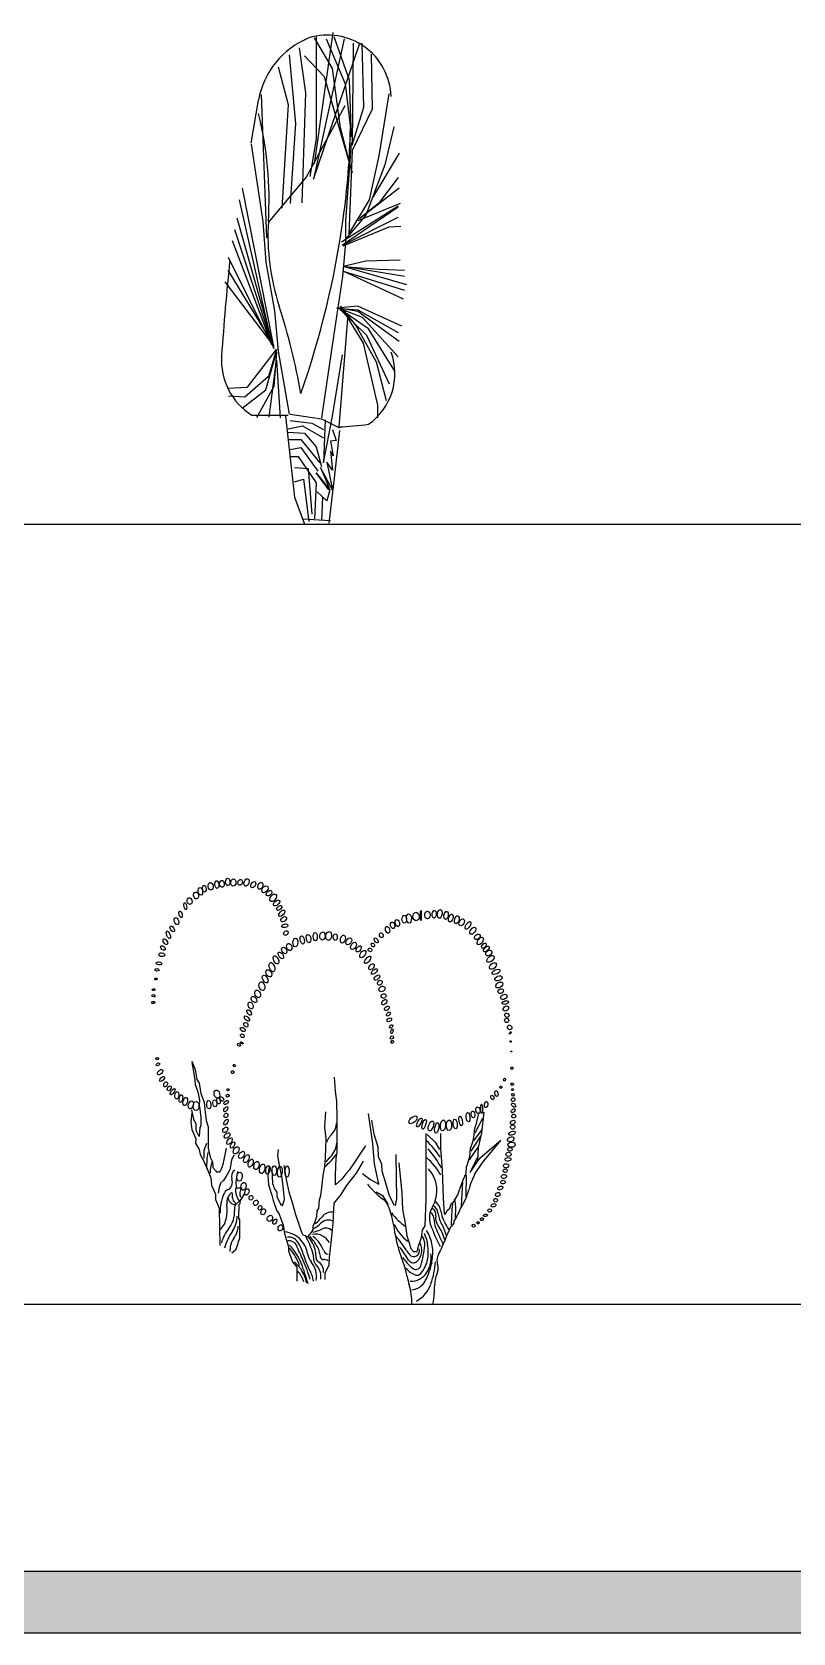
# Model space of a CAD drawing. Header units: millimetres. Extents: x 13268 to 164478, y 289082 to 363688.
# Drawn here: x 75428 to 91294, y 289082 to 322495 of the extents above; entities that cross this region are included whole.
import ezdxf

# ---------------------------------------------------------------- set-up
doc = ezdxf.new("R2010")
doc.units = ezdxf.units.MM
doc.layers.add('www.cad-blocks.net', color=7, linetype='Continuous')

# ---------------------------------------------------------------- blocks, each defined once
blk = doc.blocks.new('A$C2CF4151C')
for p, q in [((2323, 9210), (1742, 6544)), ((1759, 6835), (2118, 9330)), ((2101, 8646), (1759, 9227)), ((1793, 9244), (1793, 7313)), ((1981, 9210), (2340, 8356)), ((2426, 8424), (2135, 9244)), ((2494, 9125), (2477, 7194)), ((2699, 7911), (2665, 9125)), ((1280, 8903), (1400, 7604)), ((1468, 9039), (1588, 8185)), ((1571, 8885), (1947, 8492)), ((1742, 6544), (2614, 9108)), ((2836, 8920), (2853, 7877)), ((1075, 8680), (1263, 7963)), ((2255, 7518), (2101, 8646)), ((1947, 8492), (2477, 6664)), ((2340, 8356), (2460, 7348)), ((2460, 7348), (2426, 8424)), ((562, 7228), (699, 8048)), ((750, 8151), (853, 5434)), ((1263, 7963), (1143, 5998)), ((1588, 8185), (1519, 6100)), ((1605, 6579), (2340, 7946)), ((2477, 7194), (2699, 7911)), ((2990, 6989), (3178, 8168)), ((1400, 7604), (1297, 6083)), ((2853, 7877), (2477, 7091)), ((1793, 7313), (1673, 6596)), ((2477, 6664), (2255, 7518)), ((3263, 7536), (3092, 6818)), ((562, 7211), (784, 5741)), ((2357, 5758), (2460, 7245)), ((2477, 7091), (2409, 5502)), ((2802, 6151), (2990, 6989)), ((3366, 7040), (2870, 6203)), ((3092, 6818), (2733, 5861)), ((887, 5724), (1605, 6579)), ((3349, 6579), (2973, 6083)), ((955, 3435), (340, 6151)), ((391, 6374), (972, 3435)), ((2409, 5502), (2802, 6151)), ((3383, 6083), (2580, 5758)), ((3366, 6374), (2614, 5793)), ((2973, 6083), (2631, 5810)), ((288, 5810), (989, 3332)), ((3349, 6032), (2272, 5348)), ((3349, 6015), (2289, 5297)), ((2289, 5297), (3349, 5827)), ((2733, 5861), (2357, 5417)), ((989, 3332), (254, 5588)), ((784, 5741), (836, 4972)), ((2306, 5280), (3178, 5639)), ((2357, 5417), (2357, 5758)), ((3178, 5639), (3400, 5656)), ((203, 5383), (955, 3400)), ((2357, 5417), (2289, 4699)), ((955, 3400), (134, 5058)), ((836, 4972), (1006, 4050)), ((2733, 4990), (2306, 4887)), ((2306, 4887), (2990, 4836)), ((3469, 4699), (2323, 4887)), ((2323, 4887), (3503, 4545)), ((3383, 5007), (2733, 4990)), ((989, 3383), (66, 4597)), ((117, 4819), (989, 3383)), ((2289, 4699), (2101, 3435)), ((3451, 4272), (2306, 4802)), ((2306, 4802), (3469, 4443)), ((2990, 4836), (3469, 4819)), ((1006, 4050), (1075, 3281)), ((2580, 4135), (2186, 4101)), ((2186, 4101), (2580, 4067)), ((2580, 4033), (2220, 4101)), ((2220, 4101), (2665, 3930)), ((2391, 3981), (2220, 1845)), ((2785, 3708), (2238, 4084)), ((2238, 4084), (2750, 3588)), ((2545, 3776), (2255, 4135)), ((2255, 4135), (2682, 3435)), ((3417, 3759), (2580, 4135)), ((2580, 4067), (3349, 3640)), ((3366, 3469), (2580, 4033)), ((2939, 3076), (2545, 3776)), ((2665, 3930), (3349, 3178)), ((3281, 2905), (2785, 3708)), ((2101, 3435), (1896, 2016)), ((2682, 3435), (2956, 2256)), ((2750, 3588), (3178, 2666)), ((494, 2597), (1041, 3315)), ((836, 2546), (1041, 3264)), ((1041, 3315), (887, 2802)), ((904, 2033), (1041, 3110)), ((1041, 3264), (989, 2614)), ((1041, 3110), (1109, 2016)), ((1075, 3281), (1280, 2085)), ((2101, 2050), (2289, 3212)), ((3127, 2341), (2939, 3076)), ((887, 2802), (442, 2409)), ((117, 2580), (494, 2597)), ((391, 2204), (836, 2546)), ((989, 2614), (665, 2016)), ((442, 2409), (134, 2426)), ((2956, 2256), (2956, 2016)), ((1264, 2064), (579, 2064)), ((1212, 2050), (1383, 513)), ((1263, 1811), (1537, 1863)), ((1297, 2085), (1896, 1999)), ((1297, 1965), (1708, 1914)), ((1537, 1863), (1930, 1640)), ((1708, 1914), (1930, 1794)), ((1896, 1999), (2238, 1828)), ((1930, 1162), (2101, 2050)), ((1964, 1982), (1930, 1162)), ((1263, 1743), (1571, 1726)), ((1280, 1606), (1502, 1606)), ((1502, 1606), (1861, 1162)), ((1571, 1726), (1793, 1470)), ((2169, 1589), (2067, 1572)), ((2067, 1572), (2118, 1299)), ((2101, 1794), (2169, 1589)), ((2238, 1777), (2135, 871)), ((1297, 1418), (1502, 1452)), ((1314, 1282), (1451, 1282)), ((1451, 1282), (1793, 786)), ((1502, 1452), (1827, 1008)), ((1793, 1470), (1896, 1094)), ((2118, 1299), (2067, 1384)), ((2067, 1384), (2101, 1025)), ((1383, 1077), (1639, 1059)), ((1639, 1059), (1708, 188)), ((2032, 649), (1793, 974)), ((1793, 974), (2049, 649)), ((2101, 649), (1878, 1077)), ((1878, 1077), (2032, 701)), ((2101, 1025), (1998, 1179)), ((1998, 1179), (2101, 649)), ((1383, 803), (1554, 854)), ((1554, 854), (1656, 51)), ((1793, 786), (1759, 103)), ((1998, 444), (1810, 615)), ((2049, 649), (1998, 444)), ((2135, 871), (2032, 17)), ((2032, 701), (2032, 649)), ((1383, 513), (1571, 0)), ((1913, 513), (1896, 68)), ((1537, 103), (2067, 68))]:
    blk.add_line(p, q)
for centre, radius, start, end in [((2260, 7758), 1588, 112.3582, 169.4823), ((2011, 8079), 1202, 1.7991, 107.1588), ((-5827, 6159), 6727, 356.4368, 14.0445), ((-11934, 7790), 14379, 352.0171, 358.9197), ((-14869, 8201), 17343, 340.7298, 352.0171), ((5183, 5474), 4304, 176.4368, 198.122), ((55644, -731), 55783, 174.0911, 175.9633), ((-9944, 524), 11611, 9.6887, 18.122), ((1226, 3109), 1229, 175.9633, 238.2562), ((2109, 2858), 1176, 305.1055, 20.1665), ((1980, 7625), 5785, 272.3845, 277.998)]:
    blk.add_arc(centre, radius, start, end)
blk = doc.blocks.new('A$C40622D37')
for p, q in [((835, 5045), (874, 4857)), ((840, 5073), (908, 4903)), ((874, 4857), (897, 4676)), ((908, 4903), (942, 4693)), ((942, 4693), (993, 4613)), ((3836, 4449), (3813, 4744)), ((897, 4676), (908, 4585)), ((908, 4585), (965, 4432)), ((965, 4432), (999, 4261)), ((993, 4613), (1027, 4398)), ((1027, 4398), (1095, 4222)), ((3858, 4234), (3836, 4449)), ((880, 3864), (840, 4057)), ((999, 4261), (988, 4148)), ((988, 4148), (1005, 4074)), ((1005, 4074), (1027, 3892)), ((1095, 4222), (1107, 4068)), ((1107, 4068), (1135, 3836)), ((3609, 3694), (3631, 4018)), ((3870, 3899), (3858, 4234)), ((6888, 3576), (6932, 4011)), ((835, 4000), (817, 3802)), ((817, 3802), (835, 3648)), ((925, 3762), (880, 3864)), ((925, 3631), (925, 3762)), ((1005, 3688), (993, 3501)), ((1027, 3728), (1005, 3688)), ((1027, 3892), (1027, 3728)), ((1135, 3836), (1175, 3705)), ((1175, 3705), (1175, 3472)), ((3637, 3462), (3609, 3694)), ((3870, 3490), (3870, 3899)), ((4615, 3353), (4524, 3983)), ((4637, 3552), (4592, 3841)), ((6719, 3483), (6742, 3676)), ((6901, 3875), (6742, 3574)), ((6742, 3676), (6776, 3773)), ((6776, 3773), (6799, 3898)), ((6799, 3898), (6821, 3983)), ((835, 3648), (920, 3455)), ((920, 3455), (914, 3364)), ((914, 3364), (988, 3228)), ((993, 3501), (925, 3631)), ((1095, 3217), (1152, 3364)), ((1175, 3472), (1175, 3262)), ((3631, 3252), (3637, 3462)), ((3870, 3172), (3870, 3490)), ((4649, 2933), (4615, 3353)), ((4723, 3279), (4637, 3552)), ((5721, 2195), (5727, 3563)), ((5744, 3546), (5914, 3387)), ((5914, 3387), (6004, 3234)), ((6022, 3563), (6022, 3245)), ((6645, 3251), (6697, 3393)), ((6855, 3512), (6657, 3194)), ((6697, 3393), (6719, 3483)), ((6889, 3654), (6708, 3410)), ((7279, 3417), (6802, 3012)), ((6816, 3272), (6888, 3576)), ((6903, 2968), (7279, 3417)), ((988, 3228), (1010, 3126)), ((1010, 3126), (1078, 3001)), ((1095, 3052), (1095, 3217)), ((1175, 3262), (1220, 3069)), ((1220, 3069), (1266, 2973)), ((1498, 2956), (1561, 3262)), ((1714, 3115), (1668, 3007)), ((2633, 3093), (2644, 3229)), ((2661, 2945), (2633, 3093)), ((3609, 2871), (3626, 3064)), ((3626, 3064), (3631, 3252)), ((3637, 2974), (3728, 3076)), ((3830, 2701), (3847, 3053)), ((3847, 3053), (3870, 3172)), ((4340, 3133), (4221, 2951)), ((4460, 3308), (4340, 3133)), ((4728, 3080), (4723, 3279)), ((4796, 2927), (4728, 3080)), ((5091, 3126), (5103, 2201)), ((6022, 3245), (6056, 2808)), ((6566, 2865), (6634, 3075)), ((6799, 3279), (6623, 3018)), ((6634, 3075), (6645, 3251)), ((6799, 3080), (6634, 2751)), ((6816, 3024), (6634, 2751)), ((6802, 3012), (6816, 3272)), ((1078, 3001), (1158, 2825)), ((1158, 2825), (1232, 2638)), ((1266, 2973), (1277, 2854)), ((1277, 2854), (1339, 2786)), ((1339, 2786), (1351, 2763)), ((1351, 2763), (1419, 2763)), ((1419, 2763), (1470, 2854)), ((1470, 2854), (1498, 2956)), ((1572, 2706), (1498, 2587)), ((1629, 2808), (1572, 2706)), ((1668, 3007), (1629, 2808)), ((1787, 2774), (1753, 2564)), ((2452, 2883), (2423, 2690)), ((2423, 2690), (2435, 2497)), ((2508, 2832), (2520, 2519)), ((2718, 2627), (2661, 2945)), ((2758, 2900), (2815, 2571)), ((3546, 2434), (3575, 2690)), ((3575, 2690), (3609, 2871)), ((3836, 2491), (3830, 2701)), ((4051, 2724), (3966, 2610)), ((4119, 2803), (4051, 2724)), ((4261, 2735), (4057, 2474)), ((4221, 2951), (4119, 2803)), ((4409, 2991), (4261, 2735)), ((4399, 2729), (4547, 2615)), ((4740, 2507), (4649, 2933)), ((4808, 2780), (4796, 2927)), ((4881, 2530), (4808, 2780)), ((5154, 2950), (5216, 2320)), ((6056, 2808), (6078, 2218)), ((6492, 2598), (6560, 2734)), ((6555, 2240), (6566, 2695)), ((6560, 2734), (6566, 2865)), ((6734, 2707), (6903, 2968)), ((1232, 2638), (1249, 2485)), ((1249, 2485), (1328, 2297)), ((1407, 2439), (1385, 2320)), ((1436, 2530), (1407, 2439)), ((1498, 2587), (1436, 2530)), ((1753, 2564), (1759, 2428)), ((1759, 2428), (1884, 2434)), ((2435, 2497), (2508, 2281)), ((2520, 2519), (2565, 2395)), ((2565, 2395), (2610, 2344)), ((2610, 2344), (2610, 2247)), ((2741, 2468), (2718, 2627)), ((2769, 2185), (2741, 2468)), ((2815, 2571), (2860, 2349)), ((2860, 2349), (2928, 2128)), ((3529, 2270), (3546, 2434)), ((3966, 2610), (3836, 2491)), ((4057, 2474), (3943, 2292)), ((4547, 2615), (4740, 2507)), ((4683, 2348), (4813, 2269)), ((4961, 2263), (4881, 2530)), ((6385, 2286), (6402, 2348)), ((6402, 2348), (6475, 2541)), ((6464, 2053), (6487, 2558)), ((6475, 2541), (6492, 2598)), ((1328, 2297), (1334, 2190)), ((1334, 2190), (1407, 2008)), ((1407, 2008), (1424, 1225)), ((1816, 1798), (1822, 2082)), ((1822, 2082), (1844, 2104)), ((1844, 2150), (1946, 2314)), ((1844, 2104), (1844, 2150)), ((2508, 2281), (2537, 2168)), ((2537, 2168), (2605, 1963)), ((2610, 2247), (2684, 2088)), ((2684, 2088), (2729, 2060)), ((2729, 2060), (2769, 2185)), ((2928, 2128), (2996, 1878)), ((3484, 1997), (3501, 2179)), ((3501, 2179), (3529, 2270)), ((3796, 2111), (3779, 1696)), ((3943, 2292), (3796, 2111)), ((4813, 2269), (4927, 2087)), ((5063, 2064), (4961, 2263)), ((5103, 2201), (5074, 2059)), ((5216, 2320), (5227, 1985)), ((5704, 1639), (5721, 2195)), ((6078, 2218), (6101, 1889)), ((6169, 1962), (6214, 2008)), ((6214, 2008), (6243, 2099)), ((6243, 2099), (6299, 2144)), ((6299, 2144), (6385, 2286)), ((6339, 2025), (6328, 2167)), ((6333, 1803), (6339, 2025)), ((1839, 1764), (1816, 1798)), ((1839, 1389), (1839, 1764)), ((2605, 1963), (2661, 1884)), ((2661, 1884), (2690, 1782)), ((2690, 1782), (2741, 1657)), ((2996, 1878), (3075, 1651)), ((3365, 1628), (3404, 1708)), ((3404, 1708), (3439, 1810)), ((3439, 1810), (3444, 1833)), ((3444, 1833), (3450, 1952)), ((3450, 1952), (3484, 1997)), ((3779, 1696), (3745, 1345)), ((5227, 1985), (5284, 1690)), ((5284, 1690), (5324, 1429)), ((6101, 1889), (6124, 1889)), ((6124, 1889), (6169, 1962)), ((1765, 1151), (1839, 1389)), ((2741, 1657), (2769, 1475)), ((2769, 1475), (2854, 1197)), ((3075, 1651), (3121, 1503)), ((3121, 1503), (3149, 1447)), ((3149, 1447), (3200, 1435)), ((3200, 1435), (3223, 1401)), ((3223, 1401), (3263, 1413)), ((3263, 1413), (3331, 1498)), ((3331, 1498), (3365, 1555)), ((3365, 1555), (3365, 1628)), ((3745, 1345), (3699, 981)), ((5324, 1429), (5375, 1259)), ((5562, 1213), (5630, 1395)), ((5630, 1395), (5647, 1548)), ((5647, 1548), (5704, 1639)), ((1674, 1077), (1765, 1151)), ((2854, 1197), (2854, 1118)), ((2854, 1118), (2939, 885)), ((5375, 1259), (5398, 1173)), ((5398, 1173), (5460, 1100)), ((5460, 1100), (5539, 1100)), ((5539, 1100), (5562, 1213)), ((2939, 885), (3024, 777)), ((2979, 890), (3115, 737)), ((3024, 777), (3030, 482)), ((3694, 817), (3609, 646)), ((3699, 981), (3694, 817)), ((3609, 646), (3609, 516))]:
    blk.add_line(p, q)
for centre, radius, start, end in [((3599, 3760), 254, 315.0648, 3.1105), ((4216, 3145), 617, 135.0648, 156.8146), ((3305, 3451), 566, 318.3845, 351.2412), ((4001, 1685), 2448, 34.5936, 44.9818), ((2908, 2881), 1762, 170.6834, 181.4312), ((2978, 3704), 1043, 307.5861, 327.5397), ((4788, 1982), 1435, 30.2861, 48.5583), ((4236, 1893), 2042, 27.7099, 41.4784), ((1847, 2767), 627, 160.8711, 182.488), ((1838, 2666), 173, 128.1091, 199.1315), ((5291, 2374), 659, 329.1476, 43.163), ((8109, 2005), 1544, 152.9615, 165.5965), ((1656, 2241), 165, 116.2816, 157.7045), ((1503, 2550), 181, 296.2816, 19.1315), ((2104, 2388), 357, 174.4759, 219.3589), ((2097, 2307), 258, 150.6577, 196.3108), ((6006, 3724), 1937, 219.0045, 225.9802), ((5215, 2776), 1451, 327.5763, 344.5256), ((2487, 1900), 1062, 157.7045, 180), ((662, 1969), 912, 349.9059, 7.804), ((1805, 2126), 241, 121.2975, 187.804), ((1748, 2241), 159, 180, 267.8804), ((1873, 2261), 195, 164.0642, 236.362), ((1926, 1974), 202, 115.7507, 184.7909), ((5734, 3442), 1545, 225.9802, 234.373), ((4665, 1950), 290, 21.3418, 54.373), ((3259, 1401), 1799, 15.5063, 21.3418), ((6242, 1806), 449, 149.1476, 198.7517), ((5800, 1899), 171, 4.1199, 64.2777), ((5678, 1891), 353, 8.7709, 45.6318), ((10579, 1656), 4331, 174.1324, 180), ((1075, 1896), 493, 316.9931, 349.9059), ((1209, 1914), 518, 321.0241, 4.7909), ((1246, 1832), 536, 325.0758, 0.5929), ((3191, 2018), 470, 292.3929, 315.9602), ((2843, 2394), 908, 308.6775, 321.3588), ((3688, 1537), 221, 60.9926, 135.9602), ((3756, 1664), 261, 83.708, 141.3588), ((1895, 1023), 3215, 7.858, 15.5063), ((5924, 2575), 1137, 215.7367, 236.4737), ((5909, 2057), 935, 204.2909, 232.5483), ((5728, 1777), 163, 357.4161, 59.1551), ((5785, 1876), 143, 349.1759, 62.2156), ((6281, 1752), 390, 177.4161, 202.1366), ((6184, 1799), 264, 169.1759, 215.8663), ((6457, 1946), 488, 184.1199, 210.9104), ((6503, 2019), 481, 188.7709, 205.0639), ((5271, 1236), 895, 13.5622, 30.9104), ((5062, 1345), 1109, 19.6708, 25.0639), ((6600, 1895), 524, 199.6708, 219.7877), ((6183, 1736), 126, 295.2845, 0.7374), ((4751, 2679), 1821, 328.8608, 338.0381), ((2296, 1034), 880, 141.0241, 163.3108), ((2697, 819), 1233, 145.0758, 163.3108), ((2039, 1134), 407, 143.2324, 184.896), ((1347, 1652), 458, 323.2324, 357.6443), ((2688, 932), 590, 47.5299, 81.0218), ((2856, 1179), 224, 34.2746, 96.3441), ((2734, 982), 522, 8.043, 47.5299), ((1714, 579), 1718, 16.0822, 28.1635), ((2783, 982), 645, 11.0653, 41.1679), ((2042, 389), 1628, 29.7598, 38.967), ((3420, 1178), 288, 58.7282, 103.3154), ((3067, 980), 527, 29.8523, 56.2932), ((3243, 2148), 652, 281.3169, 297.7793), ((3629, 1415), 177, 43.7872, 117.7793), ((3343, 1052), 435, 33.6733, 58.7282), ((7161, 1750), 2101, 187.858, 201.7769), ((1080, -1768), 5129, 34.3809, 38.6421), ((5391, 1254), 303, 355.5658, 34.0692), ((4859, 1103), 910, 350.0791, 24.4618), ((4964, 1073), 900, 348.2685, 31.4509), ((8584, 2601), 2922, 198.7517, 208.4804), ((9926, 3235), 4325, 202.1366, 207.0162), ((5240, 1116), 902, 14.612, 35.8663), ((29853, -8921), 25863, 156.3828, 157.0622), ((9960, -155), 4125, 154.4798, 157.2449), ((2874, 1166), 159, 24.0543, 101.317), ((2069, 435), 1134, 15.7447, 44.9818), ((2028, 442), 1117, 18.6852, 40.5833), ((-867132, -387173), 952901, 24.033363, 24.054291), ((2319, 812), 875, 15.7314, 34.2746), ((4694, 1481), 1593, 195.7314, 207.8464), ((3574, 1101), 325, 188.043, 220.2209), ((2946, 934), 435, 359.4384, 16.0822), ((2805, 987), 622, 358.4559, 11.0653), ((3073, 978), 441, 13.8179, 29.7598), ((1256, 531), 2312, 11.2243, 13.8179), ((2568, 694), 1102, 23.2488, 29.8523), ((3719, 1188), 150, 203.2488, 253.8678), ((2948, -532), 2815, 31.1257, 37.8574), ((6658, 2048), 1630, 214.3809, 218.0921), ((5466, 1114), 116, 218.0921, 21.4289), ((5317, 1127), 317, 314.6153, 30.3153), ((3672, 1387), 2027, 343.3003, 355.5658), ((5248, 977), 581, 326.5878, 7.678), ((7328, 475), 1463, 152.1413, 158.9981), ((2569, 277), 633, 17.8327, 40.9911), ((2205, 198), 1057, 13.3223, 30.6347), ((136, -436), 3312, 16.6958, 24.0334), ((9501, 2531), 6588, 195.7447, 198.5866), ((2454, 298), 941, 11.2769, 27.8464), ((2968, 588), 468, 349.0031, 40.2209), ((3529, 929), 147, 179.4384, 226.2029), ((3511, 968), 84.2, 178.4559, 238.1153), ((3198, 583), 332, 349.3438, 46.2029), ((3333, 681), 254, 356.0978, 58.1153), ((3579, 992), 56.4, 191.2243, 271.4207), ((3585, 754), 182, 57.5123, 91.4207), ((3154, 149), 2214, 11.212, 21.7769), ((6213, 1649), 1185, 214.6782, 229.0976), ((5614, 978), 381, 216.1409, 254.2694), ((5458, 984), 116, 211.1257, 314.6153), ((5509, 836), 109, 229.0976, 343.3003), ((5139, 1054), 626, 318.5294, 350.0791), ((4276, 1216), 1604, 332.9586, 348.2685), ((4019, 1041), 1907, 341.1349, 355.4546), ((6953, 300), 1061, 158.9981, 171.1571), ((6189, 912), 242, 158.9981, 201.0019), ((5774, 753), 202, 338.9981, 21.0019), ((7114, 934), 1823, 191.212, 196.8434), ((4078, 14), 1349, 0, 16.8434), ((5405, 873), 392, 268.0896, 326.5878), ((5406, 638), 334, 273.3686, 332.9586), ((5537, 702), 94.5, 254.2694, 318.5294), ((5211, 633), 646, 298.7551, 341.1349), ((7153, 269), 1264, 171.1571, 181.6947), ((5129, 209), 762, 344.0642, 1.6947)]:
    blk.add_arc(centre, radius, start, end)
for centre, major_axis, ratio, start_param, end_param in [((1016, 8619), (-11.3, 79.5), 0.583081, 3.141593, 9.424778), ((1098, 8673), (-2.8, 70.9), 0.521118, 3.141593, 9.424778), ((1231, 8724), (-11.3, 76.6), 0.696115, 3.141593, 9.424778), ((1359, 8761), (-8.5, 79.5), 0.527876, 3.141593, 9.424778), ((1466, 8775), (-8.5, 70.9), 0.685581, 3.141593, 9.424778), ((1586, 8815), (-2.8, 76.6), 0.585168, 3.141593, 9.424778), ((1704, 8804), (2.8, 76.6), 0.711923, 3.141593, 9.424778), ((1845, 8807), (19.9, 56.8), 0.768282, 3.141593, 9.424778), ((1979, 8804), (28.4, 76.6), 0.606585, 3.141593, 9.424778), ((2118, 8758), (36.9, 59.6), 0.640165, 3.141593, 9.424778), ((2265, 8733), (31.2, 68.1), 0.661511, 3.141593, 9.424778), ((2362, 8662), (48.2, 65.3), 0.650373, 3.141593, 9.424778), ((701, 8310), (-14.2, 70.9), 0.37209, 3.141593, 9.424778), ((791, 8415), (-14.2, 68.1), 0.735385, 3.141593, 9.424778), ((925, 8531), (-11.3, 70.9), 0.712016, 3.141593, 9.424778), ((2449, 8580), (51.1, 45.4), 0.648593, 3.141593, 9.424778), ((2535, 8483), (56.7, 68.1), 0.640205, 3.141593, 9.424778), ((2605, 8375), (59.6, 51.1), 0.542401, 3.141593, 9.424778), ((519, 7998), (-25.5, 70.9), 0.594991, 3.141593, 9.424778), ((604, 8140), (-19.9, 65.3), 0.459449, 3.141593, 9.424778), ((2662, 8273), (48.2, 45.4), 0.522938, 3.141593, 9.424778), ((2716, 8162), (56.7, 59.6), 0.51263, 3.141593, 9.424778), ((2753, 8037), (53.9, 42.6), 0.653138, 3.141593, 9.424778), ((5123, 7958), (-19.9, 70.9), 0.589234, 3.141593, 9.424778), ((5268, 8037), (0, 82.3), 0.586207, 3.141593, 9.424778), ((5364, 8052), (-5.7, 96.5), 0.531748, 3.141593, 9.424778), ((5512, 8094), (-5.7, 88), 0.743189, 3.141593, 9.424778), ((5614, 8117), (0, 105), 0.081081, 3.141593, 9.424778), ((5750, 8125), (0, 79.5), 0.717843, 3.141593, 9.424778), ((5889, 8142), (8.5, 79.5), 0.50843, 3.141593, 9.424778), ((6008, 8148), (14.2, 90.8), 0.517545, 3.141593, 9.424778), ((6139, 8117), (14.2, 82.3), 0.537269, 3.141593, 9.424778), ((6238, 8060), (22.7, 82.3), 0.507338, 3.141593, 9.424778), ((6363, 8026), (22.7, 82.3), 0.537005, 3.141593, 9.424778), ((6465, 7972), (39.7, 68.1), 0.619176, 3.141593, 9.424778), ((349, 7711), (-31.2, 79.5), 0.411189, 3.141593, 9.424778), ((428, 7836), (-36.9, 56.8), 0.511714, 3.141593, 9.424778), ((2776, 7901), (65.2, 14.2), 0.553935, 3.141593, 9.424778), ((2798, 7748), (36.9, 36.9), 0.773116, 3.142003, 9.425188), ((3141, 7603), (-17, 85.1), 0.497821, 3.141593, 9.424778), ((3272, 7632), (-11.3, 85.1), 0.54491, 3.141593, 9.424778), ((3411, 7674), (-2.8, 88), 0.493185, 3.141593, 9.424778), ((3561, 7688), (5.7, 85.1), 0.631016, 3.141593, 9.424778), ((3692, 7688), (11.3, 90.8), 0.667896, 3.141593, 9.424778), ((3828, 7663), (0, 70.9), 0.6, 3.141593, 9.424778), ((3987, 7623), (22.7, 82.3), 0.569017, 3.141593, 9.424778), ((4789, 7703), (-19.9, 48.2), 0.757613, 3.141593, 9.424778), ((4919, 7816), (-19.9, 70.9), 0.579086, 3.141593, 9.424778), ((5024, 7910), (-17, 68.1), 0.615661, 3.141593, 9.424778), ((6595, 7907), (51.1, 76.6), 0.458081, 3.141593, 9.424778), ((6697, 7796), (51.1, 68.1), 0.537522, 3.141593, 9.424778), ((6791, 7669), (48.2, 48.2), 0.708367, 3.141593, 9.424778), ((236, 7436), (-42.5, 36.9), 0.641253, 3.141593, 9.424778), ((284, 7569), (-34, 56.8), 0.575248, 3.141593, 9.424778), ((2693, 7283), (-45.4, 65.3), 0.511073, 3.141593, 9.424778), ((2764, 7385), (-36.9, 65.3), 0.626563, 3.141593, 9.424778), ((2869, 7458), (-22.7, 70.9), 0.727879, 3.141593, 9.424778), ((2997, 7552), (2.8, 90.8), 0.569972, 3.141593, 9.424778), ((4111, 7575), (45.4, 68.1), 0.620217, 3.141593, 9.424778), ((4208, 7481), (45.4, 70.9), 0.595988, 3.141593, 9.424778), ((4316, 7419), (39.7, 59.6), 0.604808, 3.141593, 9.424778), ((4404, 7311), (48.2, 70.9), 0.578631, 3.141593, 9.424778), ((4553, 7396), (-34, 25.5), 0.802874, 3.141593, 9.424778), ((4613, 7501), (-25.5, 34.1), 0.708644, 3.141593, 9.424778), ((4681, 7595), (-31.2, 48.2), 0.563173, 3.141593, 9.424778), ((6851, 7583), (51.1, 70.9), 0.577857, 3.141593, 9.424778), ((6927, 7484), (36.9, 51.1), 0.54976, 3.141593, 9.424778), ((6978, 7416), (53.9, 51.1), 0.519644, 3.141593, 9.424778), ((7029, 7331), (53.9, 45.4), 0.725721, 3.141593, 9.424778), ((2509, 7036), (-31.2, 96.5), 0.510676, 3.141593, 9.424778), ((2594, 7189), (-36.9, 85.1), 0.512723, 3.141593, 9.424778), ((4503, 7189), (56.7, 73.8), 0.439687, 3.141593, 9.424778), ((4584, 7044), (48.2, 53.9), 0.620082, 3.141593, 9.424778), ((7066, 7209), (68.1, 59.6), 0.575574, 3.141593, 9.424778), ((7117, 7061), (62.4, 59.6), 0.59283, 3.141593, 9.424778), ((88, 6789), (31.2, 2.8), 0.64019, 3.141593, 9.424778), ((2299, 6641), (-25.5, 88), 0.651325, 3.141593, 9.424778), ((2367, 6789), (-42.5, 76.6), 0.551427, 3.141593, 9.424778), ((2444, 6908), (-39.7, 70.9), 0.677724, 3.141593, 9.424778), ((4644, 6945), (56.7, 51.1), 0.475923, 3.141593, 9.424778), ((4698, 6820), (53.9, 45.4), 0.547551, 3.141593, 9.424778), ((4757, 6712), (39.7, 39.7), 0.788999, 3.141994, 9.425179), ((7180, 6939), (79.4, 39.7), 0.48654, 3.141593, 9.424778), ((7231, 6803), (73.7, 28.4), 0.57888, 3.141593, 9.424778), ((7248, 6664), (68.1, 42.6), 0.648616, 3.141593, 9.424778), ((43, 6567), (31.2, 2.8), 0.64019, 3.141593, 9.424778), ((2135, 6360), (-48.2, 56.8), 0.634111, 3.141593, 9.424778), ((2211, 6477), (-34, 76.6), 0.646668, 3.141593, 9.424778), ((4803, 6582), (56.7, 39.7), 0.75534, 3.141593, 9.424778), ((4837, 6434), (45.4, 28.4), 0.827953, 3.141593, 9.424778), ((4851, 6306), (42.5, 48.2), 0.62683, 3.141593, 9.424778), ((7279, 6536), (53.9, 28.4), 0.752399, 3.141593, 9.424778), ((7344, 6417), (62.4, 34.1), 0.68184, 3.141593, 9.424778), ((34, 6298), (34, 5.7), 0.677848, 3.141593, 9.424778), ((1987, 5963), (-48.2, 51.1), 0.486328, 3.141593, 9.424778), ((2035, 6091), (-39.7, 53.9), 0.530952, 3.141593, 9.424778), ((2064, 6235), (-28.4, 68.1), 0.634359, 3.141593, 9.424778), ((4902, 6176), (42.5, 36.9), 0.656807, 3.141593, 9.424778), ((4936, 6059), (31.2, 39.7), 0.597029, 3.141593, 9.424778), ((7375, 6298), (65.2, 17), 0.527195, 3.141593, 9.424778), ((7387, 6173), (48.2, 39.7), 0.744725, 3.141593, 9.424778), ((1899, 5736), (-45.4, 34.1), 0.640413, 3.141593, 9.424778), ((1964, 5835), (-31.2, 42.6), 0.748899, 3.141593, 9.424778), ((4956, 5937), (45.4, 25.5), 0.664971, 3.141593, 9.424778), ((4993, 5801), (25.5, 31.2), 0.667618, 3.141593, 9.424778), ((5010, 5696), (14.2, 45.4), 0.480977, 3.141593, 9.424778), ((7402, 5926), (-31.2, 31.2), 1, -0.000317, 6.282868), ((7479, 5665), (18.1, 24.1), 0.470338, 3.141593, 9.424778), ((1820, 5418), (-22.7, 28.4), 0.698514, 3.141593, 9.424778), ((1891, 5605), (-31.2, 28.4), 0.821216, 3.141593, 9.424778), ((1882, 5455), (-22.7, 19.9), 0.470339, 3.141593, 9.424778), ((5007, 5568), (28.4, 25.5), 0.73224, 3.141593, 9.424778), ((5018, 5478), (11.3, 31.2), 0.688748, 3.141593, 9.424778), ((7484, 5486), (-11.3, 11.3), 1, -0.000315, 6.28287), ((117, 5127), (25.5, 19.9), 0.75461, 3.141593, 9.424778), ((131, 5008), (34, 19.9), 0.663772, 3.141593, 9.424778), ((177, 4846), (45.4, 51.1), 0.587198, 3.141593, 9.424778), ((216, 4704), (45.4, 45.4), 0.515465, 3.141593, 9.424778), ((1688, 4846), (14.2, 28.4), 0.824424, 3.141593, 9.424778), ((1725, 4982), (-14.1, 21.1), 0.806281, 3.141593, 9.424778), ((7357, 4688), (-2.8, 31.2), 0.640178, 3.141593, 9.424778), ((7510, 4927), (17.3, 17.3), 1, 1.405348, 7.688533), ((290, 4591), (22.7, 51.1), 0.642188, 3.141593, 9.424778), ((367, 4508), (31.2, 48.2), 0.563173, 3.141593, 9.424778), ((437, 4437), (45.4, 62.4), 0.395977, 3.141593, 9.424778), ((525, 4361), (8.5, 76.6), 0.553386, 3.141593, 9.424778), ((610, 4295), (14.2, 79.5), 0.423366, 3.141593, 9.424778), ((1362, 4386), (-22.7, 85.1), 0.656925, 3.141593, 9.424778), ((1583, 4355), (22.7, 25.5), 0.882717, 3.141593, 9.424778), ((1592, 4477), (-15.7, 15.7), 1, 1.661768, 7.944953), ((7104, 4317), (-11.3, 45.4), 0.653014, 3.141593, 9.424778), ((7189, 4399), (-11.3, 59.6), 0.522996, 3.141593, 9.424778), ((7283, 4532), (-8.5, 22.7), 0.94368, 3.141593, 9.424778), ((7524, 4481), (-14.5, 14.5), 1, 0.197103, 6.480288), ((701, 4233), (19.9, 85.1), 0.520411, 3.141593, 9.424778), ((817, 4162), (22.7, 82.3), 0.580538, 3.141593, 9.424778), ((925, 4139), (0, 93.7), 0.639239, 3.141593, 9.424778), ((1192, 4168), (-5.7, 88), 0.499721, 3.141593, 9.424778), ((1317, 4196), (-5.7, 70.9), 0.603378, 3.141593, 9.424778), ((1393, 4244), (-14.2, 62.4), 0.548256, 3.141593, 9.424778), ((1461, 4287), (-31.2, 42.6), 0.612951, 3.141593, 9.424778), ((1546, 4074), (36.9, 51.1), 0.503583, 3.141593, 9.424778), ((1552, 4210), (42.5, 34.1), 0.582177, 3.141593, 9.424778), ((7538, 4271), (28.8, 32.4), 0.788954, 3.141593, 9.424778), ((1535, 3640), (42.5, 48.2), 0.69756, 3.141593, 9.424778), ((1549, 3802), (39.7, 56.8), 0.477709, 3.141593, 9.424778), ((1549, 3943), (28.4, 39.7), 0.779882, 3.141593, 9.424778), ((7527, 3701), (31.7, 31.7), 1, 6.103629, 12.386814), ((7550, 3928), (28.5, 28.5), 1, 1.470817, 7.754002), ((1575, 3523), (53.9, 45.4), 0.603963, 3.141593, 9.424778), ((1623, 3404), (45.4, 62.4), 0.55999, 3.141593, 9.424778), ((1688, 3325), (36.9, 62.4), 0.477658, 3.141593, 9.424778), ((7504, 3332), (-76.6, 2.8), 0.704195, 3.141593, 9.424778), ((1762, 3214), (36.9, 70.9), 0.66007, 3.141593, 9.424778), ((1873, 3118), (45.4, 70.9), 0.552543, 3.141593, 9.424778), ((1977, 3041), (42.5, 79.5), 0.512405, 3.141593, 9.424778), ((2065, 2947), (34, 82.3), 0.51476, 3.141593, 9.424778), ((7442, 3130), (-53.9, 0), 0.789474, 3.141593, 9.424778), ((1833, 2664), (5.7, 93.7), 0.602645, 3.141593, 9.424778), ((2185, 2899), (22.7, 85.1), 0.59389, 3.141593, 9.424778), ((2304, 2828), (22.7, 99.3), 0.540812, 3.141593, 9.424778), ((2423, 2805), (17, 88), 0.479265, 3.141593, 9.424778), ((2556, 2788), (-2.8, 99.3), 0.493009, 3.141593, 9.424778), ((2670, 2766), (9, 111), 0.441322, 3.141593, 9.424778), ((2823, 2771), (3, 116), 0.372979, 3.141593, 9.424778), ((1915, 2462), (19.9, 79.5), 0.632279, 3.141593, 9.424778), ((1986, 2346), (22.7, 65.3), 0.587937, 3.141593, 9.424778), ((7326, 2551), (-45.4, 0), 0.875, 3.141593, 9.424778), ((2071, 2224), (17, 45.4), 0.82766, 3.141593, 9.424778), ((2173, 2119), (22.7, 53.9), 0.753072, 3.141593, 9.424778), ((2258, 2014), (22.7, 45.4), 0.707152, 3.141593, 9.424778), ((2326, 1931), (22.7, 59.6), 0.718905, 3.141593, 9.424778), ((2465, 1795), (31.2, 59.6), 0.77555, 3.141593, 9.424778), ((2567, 1724), (31.2, 51.1), 0.578625, 3.141593, 9.424778), ((6716, 1640), (-22.2, 22.2), 1, 2.265592, 8.548777), ((6807, 1703), (-17.3, 17.3), 1, 4.547542, 10.830727), ((2684, 1594), (22.7, 62.4), 0.68885, 3.141593, 9.424778)]:
    blk.add_ellipse(centre, major_axis=major_axis, ratio=ratio, start_param=start_param, end_param=end_param)
for centre, major_axis, ratio in [((153, 7115), (-62.4, 11.4), 0.481697), ((210, 7297), (-62.4, 5.7), 0.64019), ((111, 6982), (-42.5, 2.8), 0.602358), ((40, 6440), (-34, 5.7), 0.677849), ((7408, 6034), (-31.2, 36.9), 0.834501), ((7465, 5778), (-31.2, 36.9), 0.913452), ((7501, 5276), (-11.3, 5.7), 0.447439), ((7518, 4592), (-28.4, 8.5), 0.772192), ((7536, 4373), (-22.7, 17), 0.824464), ((6699, 3963), (-8.5, 70.9), 0.529853), ((6804, 4051), (-17, 68.1), 0.615661), ((6881, 4079), (-2.8, 96.5), 0.178825), ((6974, 4170), (11.3, 62.4), 0.54406), ((7538, 4041), (36.9, 36.9), 0.559915), ((7547, 4158), (-39.7, 34.1), 0.583998), ((5449, 3850), (79.4, 70.9), 0.514414), ((5582, 3796), (48.2, 90.8), 0.336846), ((5681, 3756), (34, 102), 0.316248), ((5823, 3722), (40, 102), 0.426992), ((5945, 3682), (20, 108), 0.370547), ((6075, 3733), (9, 114), 0.454924), ((6200, 3736), (3, 111), 0.487693), ((6328, 3762), (-11, 102), 0.401961), ((6444, 3827), (-19.9, 99.3), 0.338497), ((6597, 3904), (-8.5, 96.5), 0.411217), ((7530, 3797), (45.4, 25.5), 0.779845), ((7487, 3445), (65.2, 25.5), 0.6989), ((7516, 3570), (65.2, 25.5), 0.54016), ((7431, 3025), (65.2, 2.8), 0.566354), ((7470, 3235), (48.2, 2.8), 0.765643), ((7345, 2668), (53.9, 8.5), 0.781535), ((7374, 2787), (42.5, 8.5), 0.872178), ((7391, 2892), (53.9, 5.7), 0.792087), ((7218, 2293), (45.4, 19.9), 0.819775), ((7269, 2429), (51.1, 19.9), 0.640429), ((7127, 2066), (51.1, 14.2), 0.644546), ((7172, 2171), (39.7, 11.4), 0.868758), ((6886, 1779), (31.2, 11.4), 0.84147), ((6960, 1859), (42.5, 11.4), 0.593876), ((7048, 1958), (39.7, 8.5), 0.780946)]:
    blk.add_ellipse(centre, major_axis=major_axis, ratio=ratio)
blk = doc.blocks.new('format')
at = {"layer": 'www.cad-blocks.net', "true_color": 0x546d8e}
h = blk.add_hatch(color=155, dxfattribs=at)
h.set_gradient(color1=(68, 68, 68), color2=(84, 109, 142), tint=1)
h.paths.add_polyline_path([(20726, 290374), (20726, 289082), (164478, 289082), (164478, 290374)])
at = {"layer": 'www.cad-blocks.net', "color": 155, "true_color": 0x546d8e}
for p, q in [((20726, 312223), (164478, 312223)), ((20726, 295941), (164478, 295941)), ((20726, 290374), (164478, 290374)), ((20726, 290374), (164478, 290374)), ((20726, 289082), (164478, 289082))]:
    blk.add_line(p, q, dxfattribs=at)

msp = doc.modelspace()

# ---------------------------------------------------------------- block references
for name, p in [('format', (0, 0)), ('A$C40622D37', (77922, 295941))]:
    msp.add_blockref(name, p)
at = {"xscale": 1.1, "yscale": 1.1, "zscale": 1.1}
msp.add_blockref('A$C2CF4151C', (79380, 312223), dxfattribs=at)

doc.saveas('drawing.dxf')
